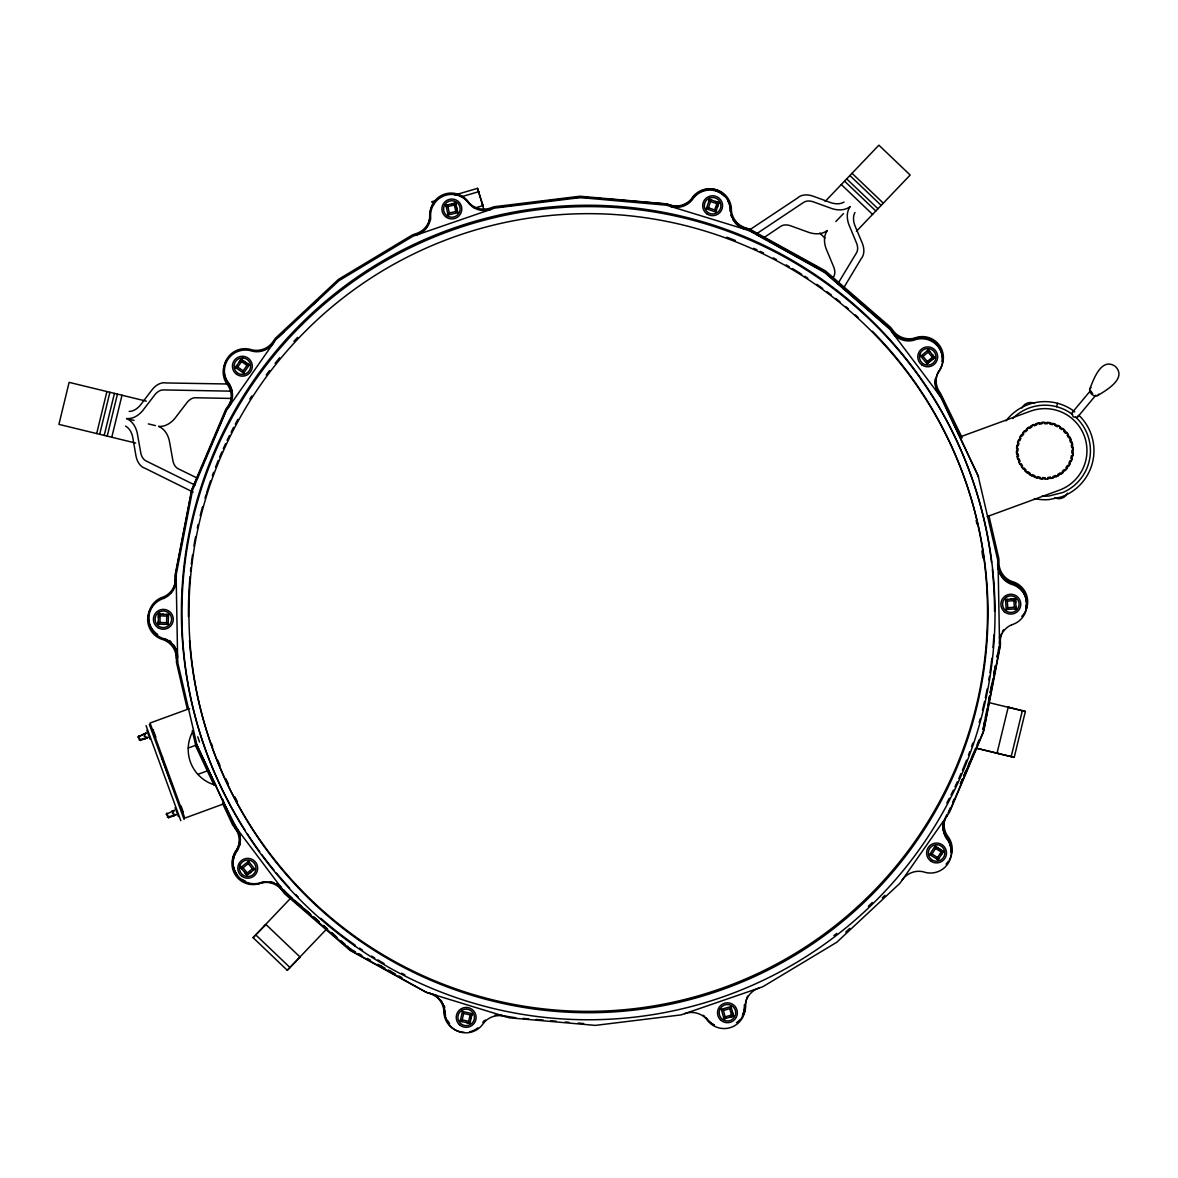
<?xml version="1.0" encoding="UTF-8"?>
<svg xmlns="http://www.w3.org/2000/svg" width="1178" height="1178" viewBox="0 0 1178 1178"><rect width="100%" height="100%" fill="white"/><g stroke="black" fill="none" stroke-linecap="round" stroke-linejoin="round"><path stroke-width="1.5" d="M158.426 617.758L158.574 614.106L160.679 614.209M159.339 624.104L158.147 624.06L158.574 614.121L168.528 614.533L168.101 624.473L158.161 624.06L158.25 621.955M158.161 624.06L159.884 622.47L160.164 615.844L158.574 614.121M168.101 624.473L166.51 622.75L166.79 616.123L168.528 614.533L166.422 614.445M929.722 351.456L928.397 349.822L920.71 356.183L923.051 356.404L927.277 361.513L927.057 363.855L928.676 362.515M923.051 356.404L928.161 352.178L928.382 349.837L927.469 350.588M248.602 873.958L246.953 875.283L247.218 872.942L243.066 867.774L240.739 867.509L241.667 866.772M253.079 870.365L254.728 869.055L252.401 868.804L248.249 863.621L248.499 861.295L240.739 867.509L242.05 869.158M983.041 729.638L984.749 720.803M985.441 717.255L987.149 708.405M988.857 699.57L989.549 696.021M990.227 692.487L991.95 683.638M993.658 674.788L995.366 665.938M997.074 657.088L997.766 653.554M998.443 650.02L999.135 646.472M983.203 729.049L986.001 714.59M987.753 705.563L989.505 696.522M990.212 692.914L993.01 678.469M993.702 674.847L995.454 665.82M997.206 656.794L998.944 647.753M470.39 1021.282L469.934 1023.343L460.23 1021.149L462.409 1011.446L472.128 1013.625L471.656 1015.686M471.023 1018.484L471.318 1017.188M460.48 1020.001L460.215 1021.164L462.203 1019.898L463.661 1013.419L462.409 1011.446M469.934 1023.329L468.682 1021.355L470.14 1014.876L472.128 1013.625L469.934 1023.329L466.385 1022.533M96.684 433.563L106.903 391.552M99.688 434.299L109.907 392.289M104.209 435.404L114.428 393.378M107.213 436.14L117.447 394.115M111.777 437.244L121.997 395.234M976.341 748.163L1014.214 757.38L1025.361 711.468L1008.221 707.124L997.074 753.036L999.445 753.758M1011.225 756.467L1022.371 710.555M1012.668 418.573A45.515 45.515 0 0 1 1056.622 406.719L1057.535 403.288M716.401 210.052L715.709 212.04L706.314 208.8L709.554 199.391L711.541 200.083M709.156 200.51L709.554 199.376L718.963 202.631L718.271 204.619M717.343 207.343L717.77 206.076M706.314 208.8L708.42 207.77L710.57 201.512L709.554 199.391M718.963 202.631L715.709 212.04L714.693 209.934L716.842 203.661L718.963 202.631L715.517 201.453M962.485 778.982L960.365 783.959L962.617 778.864M963.884 775.669L965.989 770.677M967.403 767.364L969.509 762.387M970.908 759.059L973.013 754.082M948.997 811.053L950.425 807.666M952.575 802.586L954.018 799.199M964.06 775.477L966.917 768.689M969.082 763.609L970.51 760.222M973.381 753.449L975.531 748.354M976.96 744.967L979.109 739.887M1089.783 389.079C1093.317 379.92 1101.386 356.639 1115.345 366.417C1127.434 378.418 1105.951 390.492 1097.572 395.602M146.249 738.282L140.27 740.461L138.047 736.927L146.043 733.128L144.217 736.324L147.677 737.575L145.056 738.621L146.838 738.046M138.076 737.03L144.143 733.997M166.348 814.263L174.315 810.361L172.489 813.556L175.934 814.823L173.564 815.809M723.66 1017.748L723.984 1018.896L725.133 1016.835L731.523 1015.068L733.57 1016.216L733.01 1014.199M726.001 1018.322L723.984 1018.896L721.319 1009.296L723.366 1010.444L729.756 1008.677L730.905 1006.63L731.464 1008.662M837.794 283.839L856.303 253.167A16.242 10.587 43.7 0 0 856.833 243.787L848.793 224.409A29.906 19.496 43.7 0 1 850.118 206.739M843.168 288.728L861.147 258.748A23.516 15.329 43.7 0 0 862.075 242.653L855.228 226.382A22.632 14.754 43.7 0 1 854.963 212.496M939.219 858.07L938.1 859.852L937.099 859.204M447.964 204.766L445.902 205.208L448.082 214.941L449.333 212.953L455.812 211.51L457.786 212.762L457.329 210.715M446.167 206.386L445.902 205.208L447.89 206.489L454.369 205.031L455.621 203.058L456.077 205.105M941.649 850.31L943.431 851.444L938.086 859.837L929.692 854.506L935.023 846.113L936.804 847.232M929.692 854.506L931.975 854.006L935.538 848.396L935.023 846.113L943.431 851.444L941.472 854.521M938.086 859.837L937.585 857.555L941.134 851.959L943.431 851.444M239.046 362.264L241.122 359.275L242.859 360.483M226.618 409.37L191.366 491.211L174.918 576.116L175.051 583.552M227.383 408.265L230.535 403.759M947.981 812.938L950.263 809.654L983.998 729.992L1000.446 645.088L1000.372 641.303A20.232 20.232 0 0 1 1001.668 633.411M236.395 368.11L235.409 367.433L241.137 359.275L249.294 364.989L243.581 373.146L235.423 367.433L236.631 365.71M235.423 367.433L237.735 367.021L241.549 361.587L241.137 359.275M243.581 373.146L243.169 370.834L246.982 365.401L249.294 364.989L247.571 363.781M832.905 277.817L833.479 277.08A16.242 10.587 43.7 0 0 834.009 267.7L825.969 248.322A29.906 19.496 43.7 0 1 827.295 230.652M1005.938 420.899L1008.677 417.616A49.049 49.049 0 0 1 1074.734 411.726L1073.673 411.52A3.505 2.489 36.1 0 0 1072.186 414.185L1073.187 416.835L1075.985 417.351A3.505 2.489 43.6 0 0 1078.326 415.422M1072.51 412.197L1090.475 390.698M1077.885 416.688L1095.849 395.19M1015.996 606.714L1016.158 608.82L1006.218 609.482L1007.764 607.715L1007.308 601.104L1005.541 599.558L1007.632 599.411M1014.965 608.893L1016.158 608.82L1014.376 607.274L1013.919 600.647L1015.465 598.88L1013.375 599.028M263.71 926.585L265.963 924.494L300.154 957.11L287.27 970.274L253.079 937.659L290.833 898.019M287.27 970.274L326.88 928.794M825.13 201.467L878.891 145.174L910.167 175.036L856.406 231.33M835.865 221.538L843.477 213.571M253.079 937.659L265.963 924.494M278.597 336.908L283.869 331.975M312.847 304.881L318.104 299.948M845.73 932.107L849.765 928.338M882.278 897.842L884.914 895.383M297.901 959.186L300.154 957.11M928.382 349.837L934.728 357.508L933.109 358.848M927.277 361.513L932.387 357.287L934.728 357.508L932.402 354.696M934.728 357.508L927.057 363.855L920.71 356.183M932.858 359.054L928.927 362.309M243.066 867.774L248.249 863.621M247.218 872.942L252.401 868.804M240.739 867.509L246.953 875.283L254.728 869.055L248.499 861.295M249.81 873.001L250.84 872.162M748.501 230.608L797.521 198.007A23.516 15.329 43.7 0 1 813.571 196.343L830.137 202.425A22.632 14.754 43.7 0 0 844.022 202.042M756.718 233.686L803.322 202.587A16.242 10.587 43.7 0 1 812.673 201.615L832.404 208.756A29.906 19.496 43.7 0 0 849.986 206.621M764.478 237.264L780.499 226.5A16.242 10.587 43.7 0 1 789.834 225.528L809.58 232.67A29.906 19.496 43.7 0 0 827.162 230.52M146.043 733.128L143.436 734.174L145.159 733.599M174.315 810.361L171.693 811.406L173.431 810.847M189.54 708.582L150.033 723.042L184.828 818.106L224.321 803.646L222.686 799.199M960.026 436.95L1030.441 411.181A42.069 42.069 0 0 1 1084.393 436.228A42.069 42.069 0 0 1 1059.346 490.181L987.208 516.582M147.677 737.575L139.122 739.887M162.608 757.41L161.784 757.704L171.428 784.033L172.238 783.738M188.23 748.03L196.873 744.864M197.875 774.358L207.122 770.972M175.934 814.823L167.394 817.134M168.542 817.709L166.849 813.1L166.304 814.16L168.542 817.709L174.521 815.515M432.886 204.147L432.179 201.659L435.669 200.628M454.855 195.003L477.517 188.347L483.024 205.59L474.307 208.153M461.496 196.741L478.931 191.616M721.319 1009.296L730.905 1006.63L733.57 1016.216L723.984 1018.882M733.57 1016.231L730.051 1017.203M452.072 203.853L455.621 203.043L457.786 212.762L448.082 214.941M445.917 205.222L455.621 203.058M500.238 206.842L505.612 206.165M510.972 205.502L514.55 205.046M519.91 204.368L523.488 203.927M528.848 203.249L532.427 202.807M537.801 202.13L543.161 201.453M548.521 200.79L553.896 200.113M557.474 199.656L562.834 198.994M566.412 198.537L571.772 197.875M575.35 197.418L588.058 197.374M1010.503 599.219L1013.051 599.042M1016.143 608.805L1015.465 598.88L1005.541 599.558L1006.218 609.482M1007.308 601.104L1013.919 600.647M1007.764 607.715L1014.376 607.274M228.679 384.013L166.127 382.953A23.516 15.329 -76.3 0 0 151.726 390.198L141.065 404.26A22.632 14.754 -76.3 0 1 129.153 411.431M230.755 391.155L163.713 389.933A16.242 10.587 -76.3 0 0 155.334 394.159L142.567 410.813A29.906 19.496 -76.3 0 1 126.606 418.499M231.654 398.459L195.843 397.752A16.242 10.587 -76.3 0 0 187.449 401.978L174.683 418.632A29.906 19.496 -76.3 0 1 158.721 426.318M162.225 614.268L163.551 614.327M160.164 615.844L166.79 616.123M159.884 622.47L166.51 622.75M591.724 197.683L600.883 198.449M604.55 198.758L628.389 200.79M632.056 201.099L666.881 204.044L670.709 205.208A20.232 20.232 0 0 0 680.648 205.826M515.802 1017.777L504.655 1015.996M523.135 1018.396L528.642 1018.867M535.975 1019.485L543.308 1020.104M550.641 1020.722L556.149 1021.193M565.307 1021.974L568.974 1022.283M578.148 1023.064L583.64 1023.52M1025.346 711.468L1023.329 710.982M460.215 1021.164L462.277 1021.606M463.661 1013.419L470.14 1014.876M462.203 1019.898L468.682 1021.355M1014.125 757.366L976.68 748.295M1022.813 710.864L989.27 702.677M146.293 401.138L69.119 382.364L58.915 424.374L135.661 443.061M128.697 419.103L134.042 420.413M148.325 423.889L155.467 425.626M744.864 228.871L748.472 229.96M436.361 995.322L425.744 992.112L350.057 950.41L284.737 893.866L276.815 883.397M1008.221 707.124L1010.577 707.845M710.57 201.512L716.842 203.661M708.42 207.77L714.693 209.934M193.133 492.124L145.336 468.417A23.516 15.329 -76.3 0 1 135.868 455.356L132.864 437.98A22.632 14.754 -76.3 0 0 125.575 426.141M197.506 478.224L178.526 468.918A16.242 10.587 -76.3 0 1 173.019 461.32L169.323 440.66A29.906 19.496 -76.3 0 0 158.677 426.495M194.988 485.1L146.396 461.113A16.242 10.587 -76.3 0 1 140.889 453.501L137.208 432.841A29.906 19.496 -76.3 0 0 126.561 418.691M750.091 230.844L753.316 232.626M756.526 234.393L766.186 239.723M769.411 241.49L824.158 271.662L889.478 328.191L895.192 335.759M367.3 958.406L370.525 960.188M380.185 965.504L385.015 968.169M388.239 969.95L391.464 971.717M350.558 949.085L355.388 951.765M358.598 953.547L361.823 955.343M377.902 964.267L381.112 966.063M390.772 971.423L395.587 974.103M398.812 975.885L402.022 977.681M938.1 848.057L941.384 850.148M935.538 848.396L941.134 851.959M931.975 854.006L937.585 857.555M244.126 361.366L247.306 363.604M241.549 361.587L246.982 365.401M237.735 367.021L243.169 370.834M310.904 914.658L285.886 892.998L283.471 889.817M313.672 917.058L319.238 921.873M327.572 929.089L323.405 925.481L327.455 928.956M331.74 932.696L334.523 935.111M347.039 945.934L351.206 949.542M292.115 898.181L283.707 890.141M294.824 900.552L301.627 906.471M304.336 908.842L309.785 913.568M313.863 917.117L319.297 921.859M331.533 932.505L336.967 937.246M341.046 940.795L345.125 944.344M852.033 173.299L883.309 203.161M849.898 175.537L881.173 205.399M846.688 178.894L877.963 208.756M844.552 181.132L875.828 210.995M841.298 184.534L872.574 214.396M819.8 233.141L825.012 238.118M255.921 935.037L290.112 967.639M928.161 352.178L932.387 357.287M246.953 875.283L244.685 872.442M936.009 389.712L941.59 397.089L960.291 437.053M236.056 827.118L224.424 804.132M238.221 832.36L232.626 824.968L222.509 803.322M235.541 826.146L233.273 823.113L196.711 744.658M1019.986 463.558L1020.045 463.676A28.036 28.036 0 0 0 1044.945 478.724M962.205 437.848L940.456 393.216A20.188 20.188 0 0 1 938.94 370.54M197.153 745.865L215.073 784.15M213.94 785.019L196.019 746.719L192.279 730.61M978.55 476.972L941.988 398.517L889.95 329.369L824.703 272.545L749.105 230.549L666.468 205.193L580.386 197.595L494.642 208.094L412.963 236.218L338.925 280.732L275.785 339.72L226.264 410.577L192.559 490.21L176.126 575.159L177.687 661.683M481.905 202.999L483.024 205.59M432.179 201.644L433.592 204.928M153.052 729.476L153.758 731.435M154.185 732.583L155.01 734.836M155.349 735.779L155.864 737.192M181.073 806.046L182.03 808.682M182.443 809.831L183.267 812.069M149.326 724.426L184.121 819.49M146.043 725.633L180.823 820.698M146.852 730.389L150.107 739.298M175.11 807.637L178.379 816.545M138.577 735.852L140.27 740.461M483.967 210.008L477.517 188.347M732.23 1011.431L732.922 1013.89M729.756 1008.677L731.523 1015.068M723.366 1010.444L725.133 1016.835M988.902 515.669L998.87 558.652L998.944 562.642A20.159 20.159 0 0 0 1011.74 581.417A21.027 21.027 0 0 1 1021.812 616.389M187.302 709.112L176.494 662.551L176.361 654.894M456.416 206.606L457.27 210.406M454.369 205.031L455.812 211.51M447.89 206.489L449.333 212.953M1015.48 598.88L1015.716 602.518M997.722 559.521L997.899 569.003M1010.606 582.241A21.027 21.027 0 0 1 1025.935 607.73M152.345 606.184A21.027 21.027 0 0 0 163.609 639.816A20.159 20.159 0 0 1 176.42 658.546M163.978 598.35A21.027 21.027 0 0 0 164.758 638.962A20.159 20.159 0 0 1 177.171 653.687M891.879 331.386A20.188 20.188 0 0 0 913.303 339.014A21.013 21.013 0 0 1 942.047 361.41M950.985 851.856A21.042 21.042 0 0 0 946.155 836.513A20.188 20.188 0 0 1 943.136 823.054M947.289 835.658A21.042 21.042 0 0 1 949.394 859.69M948.408 861.236A21.042 21.042 0 0 1 946.052 864.048M689.704 201.629A20.232 20.232 0 0 1 682.607 205.37M477.915 1027.82A21.027 21.027 0 0 1 469.713 1031.781M464.235 1032.326A21.027 21.027 0 0 1 443.9 1010.636A20.159 20.159 0 0 0 429.352 993.201M234.908 827.972A20.188 20.188 0 0 1 236.425 850.663M239.811 844.214A20.188 20.188 0 0 1 239.252 846.143M237.22 828.752A20.188 20.188 0 0 1 239.649 834.26M240.076 836.218A20.188 20.188 0 0 1 240.341 840.223M747.736 996.043A20.247 20.247 0 0 0 745.674 1003.774A21.042 21.042 0 0 1 744.319 1012.771M482.818 1022.401A20.232 20.232 0 0 1 484.173 1020.914M494.701 1015.362A20.232 20.232 0 0 1 502.711 1015.48M940 369.053A21.013 21.013 0 0 0 914.437 338.145A20.188 20.188 0 0 1 893.027 330.517L890.627 327.337L825.307 270.793L749.62 229.092L746.013 228.002A20.159 20.159 0 0 1 731.42 210.567A21.027 21.027 0 0 0 700.512 191.366M742.449 1015.318A21.042 21.042 0 0 0 744.511 1004.643A21.013 21.013 0 0 1 742.552 1015.392M706.108 1017.969A21.042 21.042 0 0 0 714.354 1025.081A21.013 21.013 0 0 1 706.211 1017.91M743.598 1014.449A21.042 21.042 0 0 1 741.713 1017.601M740.579 1019.029A21.042 21.042 0 0 1 736.471 1022.681M1010.591 582.285A20.159 20.159 0 0 1 997.795 563.511M282.337 890.686A20.188 20.188 0 0 0 260.912 883.044A21.013 21.013 0 0 1 236.425 850.663M264.034 881.762A20.188 20.188 0 0 0 262.061 882.175A21.013 21.013 0 0 1 234.775 854.536M270.056 881.733A20.188 20.188 0 0 1 273.959 882.69M279.245 885.532A20.188 20.188 0 0 1 280.806 886.828M226.956 359.967A21.042 21.042 0 0 0 228.076 385.545A20.188 20.188 0 0 1 229.416 404.79M947.274 835.658A20.188 20.188 0 0 1 946.876 814.616M455.812 194.399A21.042 21.042 0 0 1 469.256 203.234A20.188 20.188 0 0 0 475.632 208.035M485.41 209.964A20.188 20.188 0 0 1 481.39 209.787M483.952 1021.547A20.232 20.232 0 0 1 485.307 1020.045M449.525 1023.446A21.027 21.027 0 0 1 447.522 1020.369M445.579 1015.23A21.027 21.027 0 0 1 445.063 1011.593M444.297 1005.821A20.159 20.159 0 0 1 444.783 1007.779M235.571 852.872A21.013 21.013 0 0 1 237.573 849.794M935.185 378.963A20.188 20.188 0 0 0 939.308 394.085L978.079 475.617L998.046 561.302L999.607 647.826L983.174 732.775L949.453 812.408L899.948 883.264L836.792 942.253L762.755 986.766L681.09 1014.891L595.332 1025.39L509.264 1017.792L426.613 992.436L351.029 950.44L285.783 893.616L233.745 824.467L197.182 746.013L177.215 660.328L177.142 656.323A20.247 20.247 0 0 0 173.652 644.94M429.675 217.429A20.247 20.247 0 0 1 428.424 223.319M426.642 226.927A20.247 20.247 0 0 1 424.168 230.108M229.224 384.676A20.188 20.188 0 0 1 232.213 398.149M1002.478 631.57A20.232 20.232 0 0 1 1003.465 629.803M429.72 217.429A21.042 21.042 0 0 1 434.785 202.16M174.992 579.9A20.232 20.232 0 0 1 174.315 585.878M173.696 587.793A20.232 20.232 0 0 1 172.886 589.633M171.9 591.385A20.232 20.232 0 0 1 170.751 593.035M692.576 198.817A21.027 21.027 0 0 1 696.051 194.576M737.752 225.204A20.159 20.159 0 0 1 734.881 222.406M733.673 220.801A20.159 20.159 0 0 1 732.628 219.079M731.759 217.267A20.159 20.159 0 0 1 731.067 215.368M691.442 199.686A21.027 21.027 0 0 1 694.917 195.43M699.379 192.235A21.027 21.027 0 0 1 702.751 190.777M704.518 190.291A21.027 21.027 0 0 1 708.14 189.761M715.399 190.63A21.027 21.027 0 0 1 724.647 196.373M727.842 200.834A21.027 21.027 0 0 1 730.331 211.436M688.556 202.498A20.232 20.232 0 0 1 686.936 203.691M685.198 204.722A20.232 20.232 0 0 1 683.373 205.561M430.603 218.563A20.247 20.247 0 0 1 430.176 220.536M999.489 638.152A20.232 20.232 0 0 1 999.901 636.194M176.111 581.048A20.232 20.232 0 0 1 175.463 585.01M703.163 1015.245A20.188 20.188 0 0 1 704.783 1016.585M271.279 345.316A20.247 20.247 0 0 1 269.924 346.803M872.442 331.283A399.519 399.519 0 0 1 752.757 975.796A399.519 399.519 0 0 1 189.481 640.464M188.48 616.742A399.519 399.519 0 0 1 189.997 576.705M190.512 571.301A399.519 399.519 0 0 1 190.895 567.693M191.322 564.085A399.519 399.519 0 0 1 192.515 555.059M193.914 546.032A399.519 399.519 0 0 1 195.519 537.05M197.33 528.097A399.519 399.519 0 0 1 198.11 524.519M200.201 515.64A399.519 399.519 0 0 1 202.498 506.834M204.987 498.117A399.519 399.519 0 0 1 206.032 494.657M206.562 492.919A399.519 399.519 0 0 1 210.523 480.86M212.349 475.721A399.519 399.519 0 0 1 213.616 472.304M215.559 467.195A399.519 399.519 0 0 1 218.269 460.407M219.668 457.035A399.519 399.519 0 0 1 221.817 451.999M223.29 448.656A399.519 399.519 0 0 1 225.572 443.679M227.118 440.381A399.519 399.519 0 0 1 229.489 435.462M231.109 432.193A399.519 399.519 0 0 1 233.597 427.349M235.291 424.139A399.519 399.519 0 0 1 237.868 419.368M249.824 399.062A399.519 399.519 0 0 1 251.783 395.985M266.257 374.957A399.519 399.519 0 0 1 269.526 370.569M275.107 363.384A399.519 399.519 0 0 1 279.672 357.729M293.926 341.37A399.519 399.519 0 0 1 297.636 337.394M726.87 237.22A399.519 399.519 0 0 1 735.337 240.474M753.655 248.278A399.519 399.519 0 0 1 756.953 249.795M760.237 251.356A399.519 399.519 0 0 1 763.521 252.931M773.283 257.879A399.519 399.519 0 0 1 776.508 259.587M786.094 264.888A399.519 399.519 0 0 1 789.26 266.714M792.396 268.569A399.519 399.519 0 0 1 801.717 274.283M804.78 276.256A399.519 399.519 0 0 1 807.828 278.229M816.825 284.34A399.519 399.519 0 0 1 822.715 288.536M827.103 291.776A399.519 399.519 0 0 1 831.447 295.06M835.762 298.432A399.519 399.519 0 0 1 840.032 301.848M845.657 306.516A399.519 399.519 0 0 1 848.44 308.886M855.302 314.924A399.519 399.519 0 0 1 858.011 317.368M691.604 198.655A21.027 21.027 0 0 1 730.434 210.582M483.657 1022.975A21.027 21.027 0 0 1 444.828 1011.048M999.533 644.042A20.188 20.188 0 0 1 1011.622 624.782M483.613 1022.96A20.159 20.159 0 0 1 505.436 1016.614M416.747 234.923A20.188 20.188 0 0 0 430.647 216.943A21.013 21.013 0 0 1 469.05 203.72A20.188 20.188 0 0 0 491.079 209.331M993.893 634.957A406.572 406.572 0 0 1 992.98 647.576M991.891 658.355A406.572 406.572 0 0 1 989.962 672.741M989.402 676.334A406.572 406.572 0 0 1 988.813 679.912M987.193 688.865A406.572 406.572 0 0 1 985.368 697.788M984.572 701.337A406.572 406.572 0 0 1 982.481 710.172M980.184 718.948A406.572 406.572 0 0 1 979.227 722.423M972.778 743.097A406.572 406.572 0 0 1 971.6 746.528M969.759 751.638A406.572 406.572 0 0 1 968.493 755.039M966.549 760.134A406.572 406.572 0 0 1 962.426 770.235M960.998 773.578A406.572 406.572 0 0 1 958.789 778.57M957.287 781.883A406.572 406.572 0 0 1 954.975 786.816M953.4 790.085A406.572 406.572 0 0 1 950.985 794.944M949.335 798.169A406.572 406.572 0 0 1 946.817 802.969M872.265 902.495A406.572 406.572 0 0 1 868.348 906.28M836.748 933.418A406.572 406.572 0 0 1 833.906 935.597M404.893 974.854A406.572 406.572 0 0 1 401.654 973.19M384.116 963.604A406.572 406.572 0 0 1 377.858 959.893M374.751 958.009A406.572 406.572 0 0 1 371.674 956.094M362.544 950.19A406.572 406.572 0 0 1 359.555 948.172M355.108 945.109A406.572 406.572 0 0 1 320.828 918.31M298.343 897.165A406.572 406.572 0 0 1 295.811 894.573M289.611 888.021A406.572 406.572 0 0 1 276.447 873.089M274.135 870.292A406.572 406.572 0 0 1 261.781 854.521M259.616 851.591A406.572 406.572 0 0 1 247.233 833.641M245.274 830.593A406.572 406.572 0 0 1 450.497 229.209A406.572 406.572 0 0 1 991.537 562.451M992.362 569.622A406.572 406.572 0 0 1 994.556 611.353M273.62 342.813A20.159 20.159 0 0 1 252.519 351.265A21.027 21.027 0 0 0 229.283 384.529A20.232 20.232 0 0 1 228.561 407.308M945.978 837.102A21.027 21.027 0 0 1 950.852 852.445M684.654 1013.654A20.188 20.188 0 0 1 706.682 1019.264A21.013 21.013 0 0 0 745.085 1006.056A20.188 20.188 0 0 1 758.985 988.062M176.185 578.943A20.188 20.188 0 0 1 164.095 598.203M998.119 565.307A20.247 20.247 0 0 0 1010.901 584.141A21.042 21.042 0 0 1 1011.637 624.811M998.546 569.902A20.247 20.247 0 0 0 1010.429 582.786A21.042 21.042 0 0 1 1026.362 602.841M998.046 567.943A20.247 20.247 0 0 1 997.648 563.953M745.497 229.445A20.232 20.232 0 0 1 730.949 211.937A21.027 21.027 0 0 0 692.075 200.01A20.159 20.159 0 0 1 670.282 206.371M731.258 214.529A20.232 20.232 0 0 0 745.026 228.09L748.648 229.195L824.232 271.19L889.478 328.014L891.879 331.209A20.188 20.188 0 0 0 913.274 338.94M730.772 212.585A20.232 20.232 0 0 1 730.478 210.582M947.171 815.677A20.232 20.232 0 0 0 946.479 838.427A21.027 21.027 0 0 1 923.199 871.764A20.159 20.159 0 0 0 902.112 880.172M691.648 198.67A20.159 20.159 0 0 1 669.826 205.016L665.997 203.838L579.929 196.24L494.171 206.739L490.608 207.961A20.188 20.188 0 0 1 468.579 202.366A21.013 21.013 0 0 0 430.176 215.589A20.188 20.188 0 0 1 416.276 233.568L412.491 234.864L338.469 279.377L275.313 338.366L273.149 341.458A20.159 20.159 0 0 1 252.048 349.91A21.027 21.027 0 0 0 228.812 383.174A20.232 20.232 0 0 1 228.09 405.954L225.793 409.222L192.088 488.855L175.655 573.804L175.728 577.588A20.188 20.188 0 0 1 163.624 596.848A21.042 21.042 0 0 0 157.705 634.5M939.72 395.484A20.247 20.247 0 0 1 938.189 372.778A21.042 21.042 0 0 0 913.73 340.28A20.188 20.188 0 0 1 892.35 332.564M1026.318 604.682A21.042 21.042 0 0 1 1025.744 608.304M448.774 1023.387A21.027 21.027 0 0 1 444.356 1009.693A20.232 20.232 0 0 0 440.94 1000.313M245.436 881.188A21.042 21.042 0 0 1 242.197 879.465M236.866 874.474A21.042 21.042 0 0 1 237.102 848.867A20.247 20.247 0 0 0 236.704 827.795M946.008 837.072A20.232 20.232 0 0 1 943.136 829.606M943.018 823.584A20.232 20.232 0 0 1 943.372 821.611M236.012 827.501A20.247 20.247 0 0 1 237.544 850.207A21.042 21.042 0 0 0 261.987 882.705A20.188 20.188 0 0 1 283.368 890.421M164.832 638.844A20.247 20.247 0 0 1 177.613 657.692M169.573 640.523A20.247 20.247 0 0 1 171.075 641.848M430.235 993.54A20.232 20.232 0 0 1 444.783 1011.048M976.12 520.485A399.71 399.71 0 0 1 976.915 524.048M981.907 550.921A399.71 399.71 0 0 1 982.923 558.092M237.411 801.585A399.71 399.71 0 0 1 234.82 796.784M228.237 783.753A399.71 399.71 0 0 1 225.881 778.805M219.962 765.464A399.71 399.71 0 0 1 217.856 760.399M212.629 746.837A399.71 399.71 0 0 1 211.407 743.421M216.237 785.387A37.151 37.151 0 0 1 192.647 731.744M1079.534 415.922A49.049 49.049 0 0 1 1083.863 480.477L1081.124 483.775A48.843 48.843 0 0 1 1060.966 497.042L1049.259 499.56A49.049 49.049 0 0 1 1034.372 498.574M1042.103 496.085A45.397 45.397 0 0 0 1048.98 495.997L1063.027 492.433A45.397 45.397 0 0 0 1078.503 481.375L1081.08 478.297A45.5 45.5 0 0 0 1075.588 417.071M1056.622 406.719A45.5 45.5 0 0 1 1072.569 414.538M1047.389 478.607A28.036 28.036 0 0 0 1072.26 444.562L1071.965 443.37A28.036 28.036 0 0 0 1044.842 422.637M1019.5 462.571A28.036 28.036 0 0 1 1043.62 422.666M1092.698 393.496A3.505 2.474 39.9 0 1 1092.065 392.848M1091.564 392.127A3.505 2.474 39.9 0 1 1091.27 391.361M1098.809 394.115A5.257 3.711 39.9 0 1 1091.903 394.453A5.257 3.711 39.9 0 1 1091.005 387.606M1067.445 493.214A9.498 9.498 0 0 1 1054.84 497.823M1021.959 407.986A9.498 9.498 0 0 1 1034.564 403.377M199.524 742.037A407.559 407.559 0 0 1 197.771 736.765M1073.32 449.392L1073.305 450.32L1071.906 450.335L1071.789 452.985L1073.246 453.118L1072.878 455.886L1071.465 455.621L1070.802 458.183L1072.23 458.595A28.463 28.463 0 0 1 1071.317 461.246L1069.977 460.701L1068.873 463.116L1070.169 463.779L1069.565 464.868L1068.755 466.194L1067.489 465.369L1065.972 467.533L1067.121 468.461A28.463 28.463 0 0 1 1065.265 470.552L1064.249 469.551L1062.276 471.318L1063.219 472.452L1062.261 473.232L1061.01 474.145L1060.141 472.893L1057.918 474.322L1058.624 475.617A28.463 28.463 0 0 1 1056.121 476.84L1055.532 475.485L1053.073 476.457L1053.5 477.812L1052.307 478.165L1050.791 478.518L1050.481 477.046L1047.875 477.502L1048.037 478.975A28.463 28.463 0 0 1 1045.254 479.137L1045.239 477.708L1042.589 477.576L1042.456 479.034L1041.219 478.901L1039.688 478.666L1039.968 477.178L1037.376 476.604L1036.979 478.018A28.463 28.463 0 0 1 1034.328 477.119L1034.888 475.735L1032.458 474.66L1031.795 475.956L1030.706 475.352L1029.381 474.543L1030.205 473.276L1028.026 471.76L1027.113 472.908A28.463 28.463 0 0 1 1025.022 471.053L1026.009 470.037L1024.242 468.064L1023.122 469.021L1021.429 466.797L1022.607 465.987L1021.252 463.705L1019.957 464.412L1019.117 462.748L1018.734 461.909L1020.089 461.32L1019.117 458.86L1017.763 459.287L1017.056 456.593L1018.528 456.269L1018.057 453.663L1016.599 453.824A28.463 28.463 0 0 1 1016.437 451.041L1017.91 451.027L1017.998 448.376L1016.54 448.244L1016.673 447.022L1016.909 445.475L1018.322 445.74L1018.926 443.164L1017.556 442.766A28.463 28.463 0 0 1 1018.455 440.116L1019.839 440.675L1020.928 438.26L1019.618 437.583L1020.222 436.493L1021.031 435.168L1022.224 435.948L1023.815 433.828L1022.666 432.9A28.463 28.463 0 0 1 1024.507 430.809L1025.552 431.825L1027.496 430.014L1026.553 428.91L1028.777 427.216L1029.631 428.453L1031.84 426.996L1031.162 425.744L1033.666 424.522L1034.24 425.847L1036.728 424.949L1036.287 423.55L1037.479 423.196L1038.981 422.843L1039.29 424.242L1041.897 423.815L1041.75 422.387A28.463 28.463 0 0 1 1044.533 422.225L1044.547 423.697L1047.198 423.786L1047.33 422.328L1048.553 422.46L1050.084 422.696L1049.834 424.109L1052.41 424.713L1052.808 423.344A28.463 28.463 0 0 1 1055.444 424.242L1054.899 425.626L1057.329 426.701L1057.991 425.405L1059.081 426.009L1060.406 426.819L1059.582 428.085L1061.746 429.602L1062.674 428.453A28.463 28.463 0 0 1 1064.765 430.294L1063.734 431.354L1065.53 433.298L1066.664 432.341L1067.445 433.313L1068.358 434.564L1067.18 435.374L1068.52 437.656L1069.815 436.95A28.463 28.463 0 0 1 1071.052 439.453L1069.742 440.012L1070.611 442.516L1071.965 442.089L1072.687 444.783L1071.332 445.078L1071.715 447.699L1073.129 447.537L1073.32 449.392M919.959 353.96L919.473 356.065A8.275 8.275 0 0 0 926.939 365.092L929.103 365.003A8.275 8.275 0 0 0 935.479 359.732L935.965 357.626A8.275 8.275 0 0 0 928.5 348.6L926.335 348.688A8.275 8.275 0 0 0 919.959 353.96M240.017 865.27L239.502 867.376A8.275 8.275 0 0 0 246.82 876.506L248.985 876.461A8.275 8.275 0 0 0 255.449 871.293L255.965 869.187A8.275 8.275 0 0 0 248.646 860.058L246.482 860.102A8.275 8.275 0 0 0 240.017 865.27M720.244 1008.677L719.434 1010.68A8.275 8.275 0 0 0 721.643 1018.661L723.366 1019.957A8.275 8.275 0 0 0 734.645 1016.835L735.455 1014.832A8.275 8.275 0 0 0 733.246 1006.851L731.523 1005.556A8.275 8.275 0 0 0 720.244 1008.677M444.857 204.56L443.959 206.518A8.275 8.275 0 0 0 445.755 214.602L447.419 215.986A8.275 8.275 0 0 0 458.846 213.424L459.744 211.466A8.275 8.275 0 0 0 457.947 203.396L456.284 202.012A8.275 8.275 0 0 0 444.857 204.56M1006.218 597.32L1004.598 598.748A8.275 8.275 0 0 0 1005.394 610.425L1007.205 611.618A8.275 8.275 0 0 0 1015.451 611.058L1017.085 609.63A8.275 8.275 0 0 0 1016.275 597.953L1014.479 596.745A8.275 8.275 0 0 0 1006.218 597.32M461.747 1010.385L460.083 1011.769A8.275 8.275 0 0 0 458.271 1019.853L459.17 1021.812A8.275 8.275 0 0 0 470.596 1024.389L472.26 1023.005A8.275 8.275 0 0 0 474.071 1014.921L473.173 1012.962A8.275 8.275 0 0 0 461.747 1010.385M159.501 611.956L157.734 613.208A8.275 8.275 0 0 0 157.248 624.9L158.912 626.284A8.275 8.275 0 0 0 167.173 626.637L168.94 625.385A8.275 8.275 0 0 0 169.441 613.694L167.777 612.31A8.275 8.275 0 0 0 159.501 611.956M709.009 198.287L707.198 199.48A8.275 8.275 0 0 0 704.503 207.299L705.195 209.345A8.275 8.275 0 0 0 716.253 213.159L718.065 211.966A8.275 8.275 0 0 0 720.759 204.147L720.067 202.086A8.275 8.275 0 0 0 709.009 198.287M936.908 844.7L934.758 844.891A8.275 8.275 0 0 0 928.485 854.786L929.221 856.818A8.275 8.275 0 0 0 936.215 861.251L938.365 861.059A8.275 8.275 0 0 0 944.638 851.164L943.887 849.147A8.275 8.275 0 0 0 936.908 844.7M243.08 357.965L240.916 358.053A8.275 8.275 0 0 0 234.201 367.654L234.849 369.715A8.275 8.275 0 0 0 241.637 374.457L243.802 374.368A8.275 8.275 0 0 0 250.516 364.768L249.854 362.706A8.275 8.275 0 0 0 243.08 357.965M354.99 946.052A406.572 406.572 0 0 0 993.452 648.931A406.572 406.572 0 0 0 416.894 244.582A406.572 406.572 0 0 0 354.99 946.052M359.04 940.28A399.519 399.519 0 0 0 986.428 648.312A399.519 399.519 0 0 0 419.869 250.973A399.519 399.519 0 0 0 359.04 940.28M720.465 1019.853A9.954 9.954 0 0 0 737.075 1015.245A9.954 9.954 0 0 0 724.779 1003.17A9.954 9.954 0 0 0 720.465 1019.853M236.645 374.368A9.954 9.954 0 0 0 252.269 367.08A9.954 9.954 0 0 0 238.147 357.199A9.954 9.954 0 0 0 236.645 374.368M1004.304 611.691A9.954 9.954 0 0 0 1020.604 606.096A9.954 9.954 0 0 0 1007.617 594.772A9.954 9.954 0 0 0 1004.304 611.691M921.962 364.959A9.954 9.954 0 0 0 937.629 357.773A9.954 9.954 0 0 0 923.581 347.79A9.954 9.954 0 0 0 921.962 364.959M158.014 627.697A9.954 9.954 0 0 0 173.284 619.716A9.954 9.954 0 0 0 158.735 610.484A9.954 9.954 0 0 0 158.014 627.697M241.843 876.299A9.954 9.954 0 0 0 257.629 869.379A9.954 9.954 0 0 0 243.728 859.174A9.954 9.954 0 0 0 241.843 876.299M707.065 213.969A9.954 9.954 0 0 0 722.556 206.415A9.954 9.954 0 0 0 708.272 196.77A9.954 9.954 0 0 0 707.065 213.969M931.224 861.383A9.954 9.954 0 0 0 946.494 853.387A9.954 9.954 0 0 0 931.945 844.155A9.954 9.954 0 0 0 931.224 861.383M459.42 1024.698A9.954 9.954 0 0 0 475.883 1019.574A9.954 9.954 0 0 0 463.219 1007.882A9.954 9.954 0 0 0 459.42 1024.698M446.521 217.4A9.954 9.954 0 0 0 461.791 209.419A9.954 9.954 0 0 0 447.242 200.172A9.954 9.954 0 0 0 446.521 217.4"/></g></svg>
